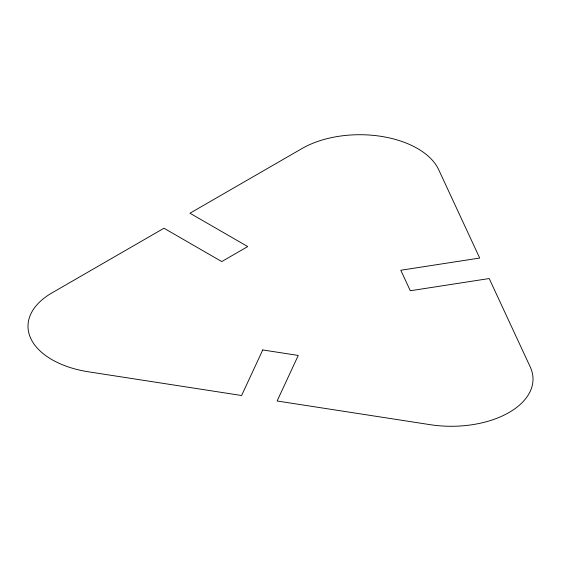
<?xml version="1.0" encoding="UTF-8"?>
<svg xmlns="http://www.w3.org/2000/svg" width="561" height="561" viewBox="0 0 561 561"><rect width="100%" height="100%" fill="white"/><g stroke="black" fill="none" stroke-linecap="round" stroke-linejoin="round"><path stroke-width="0.84" d="M262.744 349.952L241.609 395.505L88.533 371.824A81.682 47.159 0 0 1 51.921 292.926L163.973 228.229L221.735 261.573L247.724 246.574L189.962 213.222L302.021 148.532A81.682 47.159 0 0 1 438.681 169.667L479.697 258.046L400.792 270.248L410.308 290.752L489.206 278.544L530.222 366.915A81.682 47.159 0 0 1 430.182 424.677L277.113 400.996L298.256 355.443L262.744 349.952"/></g></svg>
